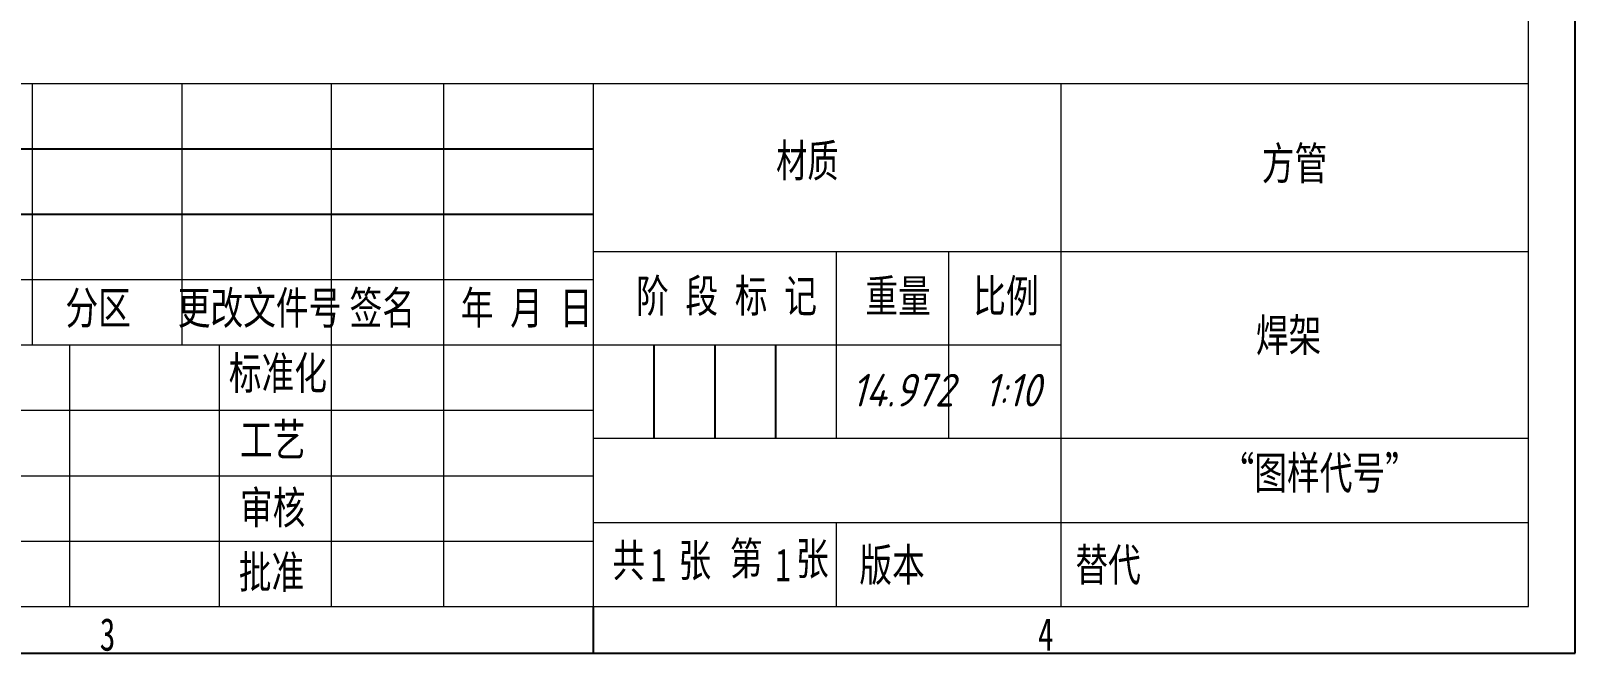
# Model space of a CAD drawing. Header units: millimetres. Extents: x 0 to 420, y 0 to 297.
# Drawn here: x 254.9 to 420, y 0 to 66.6 of the extents above; entities that cross this region are included whole.
import ezdxf

# ---------------------------------------------------------------- set-up
doc = ezdxf.new("R2010")
doc.units = ezdxf.units.MM
for name, color, linetype in [('10', 7, 'Continuous'), ('5', 7, 'Continuous'), ('9', 7, 'Continuous'), ('SLD-0', 7, 'Continuous')]:
    doc.layers.add(name, color=color, linetype=linetype)
doc.styles.add('SLDTEXTSTYLE0', font='TXT', dxfattribs={"width": 0.7})
doc.styles.add('SLDTEXTSTYLE1', font='TXT', dxfattribs={"width": 0.7, "bigfont": 'bigfont'})
doc.styles.get("Standard").update_dxf_attribs({"font": 'gbeitc.shx', "height": 3.5})
doc.styles.add('中文', font='hyswlongfangsong.ttf', dxfattribs={"height": 3.5})

msp = doc.modelspace()

# ---------------------------------------------------------------- linework, layer by layer
at = {"layer": '10', "color": 7, "lineweight": 15}
for p, q in [((255, 61), (255, 33)), ((271, 61), (271, 33)), ((287, 61), (287, 5)), ((299, 61), (299, 5)), ((315, 61), (315, 5)), ((365, 61), (365, 33)), ((315, 43), (415, 43)), ((340.986, 43), (340.986, 23)), ((353, 43), (353, 23)), ((235, 40), (315, 40)), ((235, 33), (365, 33)), ((259, 33), (259, 5)), ((275, 33), (275, 5)), ((365, 33), (365, 5)), ((235, 26), (315, 26)), ((315, 23), (415, 23)), ((235, 19), (315, 19)), ((315, 14), (415, 14)), ((235, 12), (315, 12))]:
    msp.add_line(p, q, dxfattribs=at)
at = {"layer": '10', "color": 7}
for p, q in [((235, 54), (315, 54)), ((235, 47), (315, 47)), ((315, 5), (315, 0))]:
    msp.add_line(p, q, dxfattribs=at)
at = {"layer": '5', "color": 7, "lineweight": 15}
for p, q in [((415, 5), (415, 292)), ((235, 61), (415, 61)), ((0, 5), (415, 5))]:
    msp.add_line(p, q, dxfattribs=at)
at = {"layer": '9', "color": 7}
for p, q in [((420, 0), (420, 148.5)), ((0, 0), (420, 0))]:
    msp.add_line(p, q, dxfattribs=at)
at = {"layer": 'SLD-0'}
for p, q in [((321.5, 33), (321.5, 23)), ((328, 33), (328, 23)), ((334.5, 33), (334.5, 23))]:
    msp.add_line(p, q, dxfattribs=at)
at = {"layer": 'SLD-0', "lineweight": 15}
msp.add_line((340.986, 14), (340.986, 5), dxfattribs=at)

# ---------------------------------------------------------------- texts
at = {"insert": (390, 52.238), "char_height": 3.5, "attachment_point": 5, "style": '中文'}
msp.add_mtext_dynamic_manual_height_columns('方管', width=50, gutter_width=17.5, heights=[5.869], dxfattribs=at)
at = {"layer": '10', "char_height": 3.5}
for s, insert, attachment_point, style in [('{\\fSimSun|b0|i0|c134|p2;材质}', (337.909, 54.481), 2, 'SLDTEXTSTYLE1'), ('焊架', (389.367, 35.791), 2, '中文'), ('“图样代号”', (392.69, 21.05), 2, '中文'), ('1', (321.142, 11.201), 1, 'SLDTEXTSTYLE0'), ('1', (334.479, 11.201), 1, 'SLDTEXTSTYLE0')]:
    msp.add_mtext(s, dxfattribs=dict(at, insert=insert, attachment_point=attachment_point, style=style))
at = {"layer": '10', "color": 7, "char_height": 3.5, "attachment_point": 2}
for s, insert, style in [('阶 段 标 记', (329.257, 39.994), '中文'), ('重量', (347.604, 39.994), '中文'), ('比例', (359.143, 39.994), '中文'), ('分区', (262.069, 38.717), '中文'), ('更改文件号', (279.326, 38.717), '中文'), ('签名', (292.451, 38.717), '中文'), ('年 月 日', (307.879, 38.717), '中文'), ('标准化', (281.295, 31.734), '中文'), ('工艺', (280.734, 24.599), '中文'), ('审核', (280.734, 17.33), '中文'), ('共  张', (322.336, 11.687), '中文'), ('第  张', (334.902, 11.884), '中文'), ('版本', (346.961, 11.201), '中文'), ('批准', (280.603, 10.441), '中文'), ('3', (263.074, 3.762), 'SLDTEXTSTYLE0'), ('4', (363.399, 3.773), 'SLDTEXTSTYLE0')]:
    msp.add_mtext(s, dxfattribs=dict(at, insert=insert, style=style))
at = {"layer": '10', "char_height": 3.5, "attachment_point": 2}
for s, insert in [('14.972', (348.093, 29.905)), ('1:10', (359.827, 29.905))]:
    msp.add_mtext(s, dxfattribs=dict(at, insert=insert))
at = {"layer": 'SLD-0', "insert": (366.561, 11.201), "char_height": 3.5, "attachment_point": 1, "style": '中文'}
msp.add_mtext('替代', dxfattribs=at)

doc.saveas('drawing.dxf')
